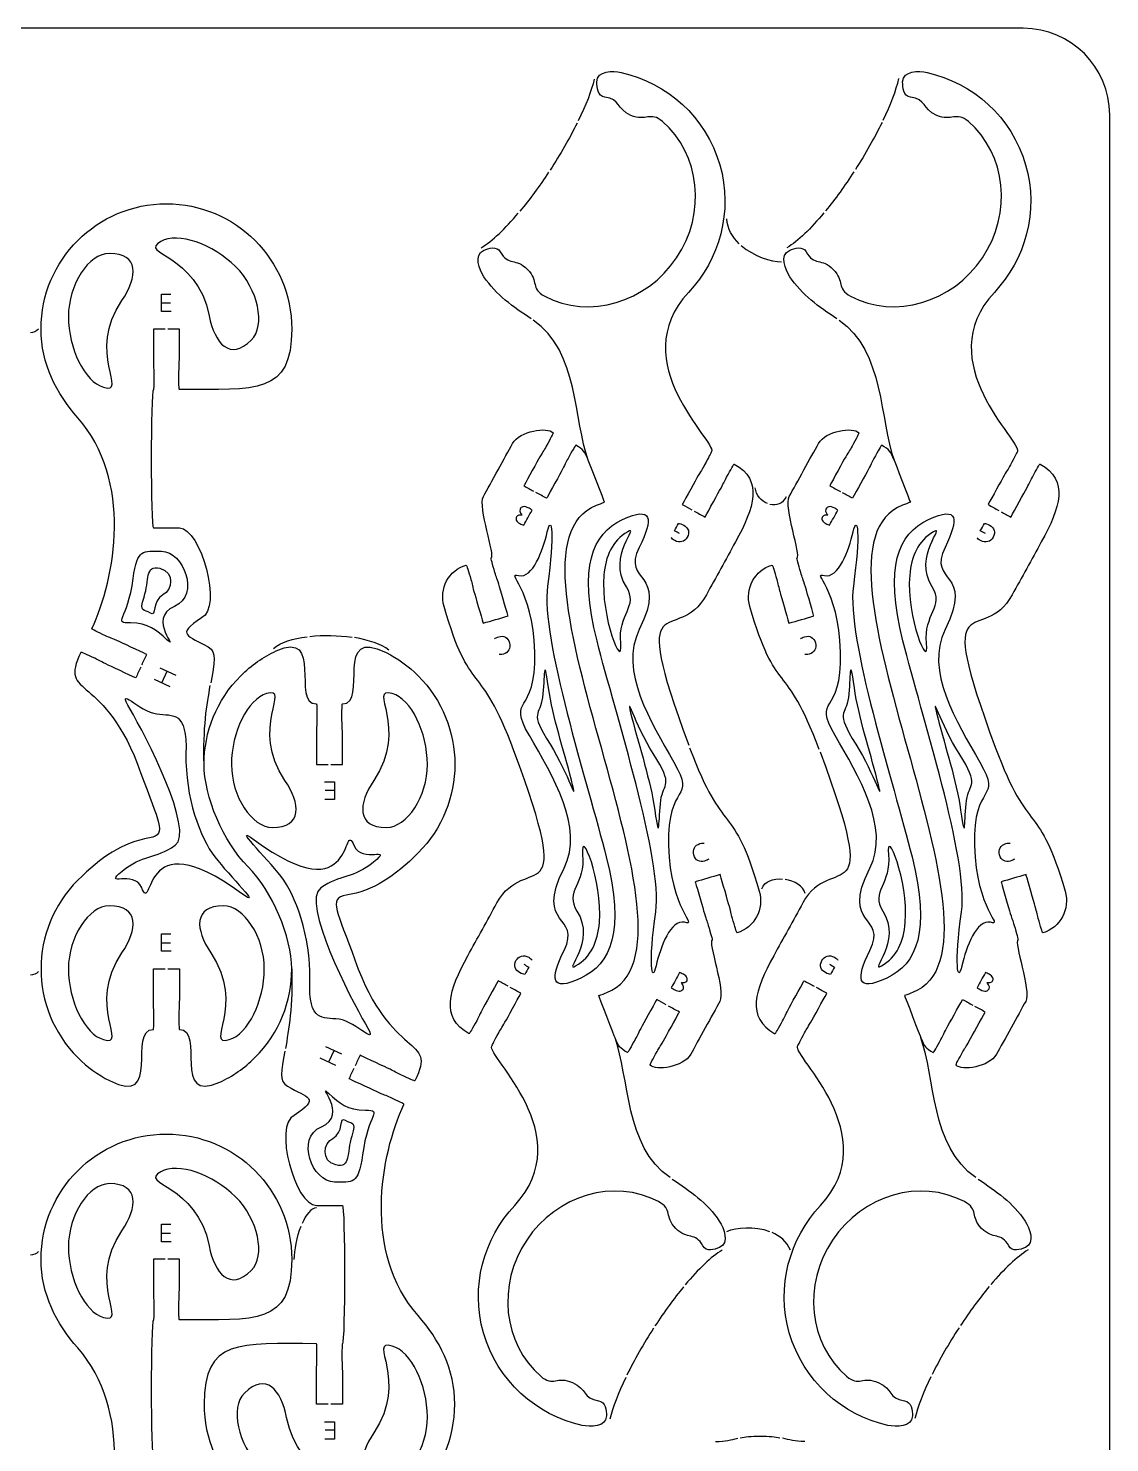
# Model space of a CAD drawing. Extents: x 0 to 250, y 0 to 300.
# Drawn here: x 125 to 250, y 136.4 to 300.1 of the extents above; entities that cross this region are included whole.
import ezdxf

# ---------------------------------------------------------------- set-up
doc = ezdxf.new("R2010")
doc.units = 0
doc.header["$MEASUREMENT"] = 0
doc.layers.add('DEFAULT', color=7, linetype='CONTINUOUS')

msp = doc.modelspace()

# ---------------------------------------------------------------- linework, layer by layer
at = {"layer": 'DEFAULT', "color": 250}
for points in [[(141.5, 267.29), (140.36, 267.29), (140.36, 269.31), (141.45, 269.31)], [(141.41, 268.24), (140.36, 268.24)], [(140.18, 226.08), (142.01, 225.23)], [(141.37, 223.87), (139.54, 224.72)], [(140.4, 224.32), (141.04, 225.68)], [(159.22, 212.87), (160.36, 212.87), (160.36, 210.85), (159.27, 210.85)], [(159.31, 211.92), (160.36, 211.92)], [(141.49, 193.28), (140.36, 193.28), (140.36, 195.3), (141.45, 195.3)], [(141.4, 194.22), (140.36, 194.22)], [(159.34, 182.28), (161.18, 181.43)], [(160.32, 181.83), (159.68, 180.47)], [(160.54, 180.07), (158.71, 180.92)], [(141.5, 159.68), (140.36, 159.68), (140.36, 161.7), (141.45, 161.7)], [(141.41, 160.63), (140.36, 160.63)], [(159.22, 138.85), (160.36, 138.85), (160.36, 136.83), (159.26, 136.83)], [(159.31, 137.91), (160.36, 137.91)]]:
    msp.add_lwpolyline(points, dxfattribs=at)
at = {"layer": 'DEFAULT', "color": 1}
for points, knots in [([(240.05, 0.05), (163.38, 0.05), (86.72, 0.05), (10.05, 0.05), (4.53, 0.05), (0.05, 4.53), (0.05, 10.05), (0.05, 103.38), (0.05, 196.72), (0.05, 290.05), (0.05, 295.57), (4.53, 300.05), (10.05, 300.05), (86.72, 300.05), (163.38, 300.05), (240.05, 300.05), (245.57, 300.05), (250.05, 295.57), (250.05, 290.05), (250.05, 196.72), (250.05, 103.38), (250.05, 10.05), (250.05, 4.53), (245.57, 0.05), (240.05, 0.05)], [0, 0, 0, 0, 651.969, 651.969, 651.969, 652.969, 652.969, 652.969, 1446.669, 1446.669, 1446.669, 1447.669, 1447.669, 1447.669, 2099.638, 2099.638, 2099.638, 2100.638, 2100.638, 2100.638, 2894.338, 2894.338, 2894.338, 2895.338, 2895.338, 2895.338, 2895.338]), ([(183.12, 266.45), (181.06, 267.81), (179.04, 269.23), (177.67, 271.31), (177.12, 272.14), (176.48, 273.83), (177.63, 274.36), (178.23, 274.62), (179.17, 274.9), (179.56, 274.2), (180.45, 272.54), (181.35, 273.55), (182.71, 272.15), (184.04, 270.78), (183.02, 269.95), (184.7, 269.06), (189.83, 266.35), (196.47, 268.31), (199.95, 273.5), (203.42, 278.68), (202.69, 285.48), (198.32, 289.26), (196.9, 290.49), (196.44, 289.2), (194.66, 289.98), (192.91, 290.76), (193.52, 291.85), (191.63, 292.09), (190.84, 292.2), (190.7, 293.19), (190.72, 293.85), (190.77, 295.19), (192.6, 295.15), (193.55, 294.94), (198.83, 293.75), (203.34, 289.82), (204.95, 284.25), (206.5, 278.85), (204.9, 273.34), (201.34, 269.5), (193.81, 261.41), (204.59, 252.19), (203.99, 251.1), (203.91, 250.94), (203.66, 250.38), (203.19, 249.54), (202.91, 249.02), (202.76, 248.87), (202.3, 248.03), (201.88, 247.26), (200.61, 244.96), (200.61, 244.96), (200.98, 244.76), (201.35, 244.55), (201.71, 244.35)], [0, 0, 0, 0, 1, 1, 1, 2, 2, 2, 3, 3, 3, 4, 4, 4, 5, 5, 5, 6, 6, 6, 7, 7, 7, 8, 8, 8, 9, 9, 9, 10, 10, 10, 11, 11, 11, 12, 12, 12, 13, 13, 13, 14, 14, 14, 15, 15, 15, 16, 16, 16, 17, 17, 17, 20.562696, 20.562696, 20.562696, 20.562696]), ([(218.49, 266.45), (216.44, 267.81), (214.42, 269.23), (213.05, 271.31), (212.5, 272.14), (211.85, 273.83), (213.01, 274.36), (213.61, 274.62), (214.55, 274.9), (214.94, 274.2), (215.82, 272.54), (216.73, 273.55), (218.08, 272.15), (219.42, 270.78), (218.39, 269.95), (220.08, 269.06), (225.21, 266.35), (231.84, 268.31), (235.33, 273.5), (238.8, 278.68), (238.07, 285.48), (233.7, 289.26), (232.27, 290.49), (231.82, 289.2), (230.04, 289.98), (228.29, 290.76), (228.89, 291.85), (227, 292.09), (226.21, 292.2), (226.08, 293.19), (226.1, 293.85), (226.15, 295.19), (227.98, 295.15), (228.93, 294.94), (234.21, 293.75), (238.72, 289.82), (240.32, 284.25), (241.88, 278.85), (240.28, 273.34), (236.71, 269.5), (229.19, 261.41), (239.97, 252.19), (239.37, 251.1), (239.29, 250.94), (239.04, 250.38), (238.57, 249.54), (238.29, 249.02), (238.14, 248.87), (237.68, 248.03), (237.26, 247.26), (235.99, 244.96), (235.99, 244.96), (236.4, 244.73), (236.82, 244.5), (237.23, 244.27)], [0, 0, 0, 0, 1, 1, 1, 2, 2, 2, 3, 3, 3, 4, 4, 4, 5, 5, 5, 6, 6, 6, 7, 7, 7, 8, 8, 8, 9, 9, 9, 10, 10, 10, 11, 11, 11, 12, 12, 12, 13, 13, 13, 14, 14, 14, 15, 15, 15, 16, 16, 16, 17, 17, 17, 21.019204, 21.019204, 21.019204, 21.019204]), ([(138.08, 226.4), (138.27, 226.8), (138.46, 227.21), (138.66, 227.62), (138.66, 227.62), (136.28, 228.73), (135.48, 229.1), (134.61, 229.51), (134.41, 229.54), (133.87, 229.79), (133, 230.2), (132.29, 230.53), (132.31, 230.58), (135.05, 236.45), (137.08, 247.78), (130.68, 255), (128.22, 257.78), (126.43, 261.25), (126.43, 265.26), (126.43, 273.26), (132.92, 279.75), (140.93, 279.75), (148.94, 279.75), (155.43, 273.26), (155.43, 265.26), (155.43, 257.67), (151.37, 258.26), (142.43, 258.26), (142.38, 258.26), (142.38, 259.04), (142.38, 260.01), (142.38, 260.6), (142.43, 260.79), (142.43, 261.76), (142.43, 262.92), (142.43, 264.09), (142.43, 265.26), (141.98, 265.26), (141.53, 265.26), (141.08, 265.26)], [0, 0, 0, 0, 3.82953, 3.82953, 3.82953, 4.82953, 4.82953, 4.82953, 5.82953, 5.82953, 5.82953, 6.82953, 6.82953, 6.82953, 7.82953, 7.82953, 7.82953, 8.82953, 8.82953, 8.82953, 9.82953, 9.82953, 9.82953, 10.82953, 10.82953, 10.82953, 11.82953, 11.82953, 11.82953, 12.82953, 12.82953, 12.82953, 13.82953, 13.82953, 13.82953, 23.75953, 23.75953, 23.75953, 27.58953, 27.58953, 27.58953, 27.58953]), ([(148.94, 272.48), (151.55, 269.88), (152.45, 265.67), (150.75, 263.98), (148.29, 261.51), (146.5, 263.6), (145.88, 266.8), (144.49, 274.03), (137.62, 273.91), (140.28, 275.39), (142.27, 276.51), (146.34, 275.09), (148.94, 272.48)], [1, 1, 1, 1, 2, 2, 2, 3, 3, 3, 4, 4, 4, 5, 5, 5, 5]), ([(133.67, 258.53), (131.47, 259.15), (129.6, 263.03), (129.6, 266.71), (129.6, 270.4), (131.94, 274.01), (134.34, 274.01), (137.82, 274.01), (137.61, 271.27), (135.79, 268.57), (131.66, 262.47), (136.6, 257.69), (133.67, 258.53)], [1, 1, 1, 1, 2, 2, 2, 3, 3, 3, 4, 4, 4, 5, 5, 5, 5]), ([(140.78, 265.26), (140.33, 265.26), (139.88, 265.26), (139.43, 265.26), (139.43, 264.09), (139.43, 262.92), (139.43, 261.76), (139.43, 260.79), (139.48, 260.6), (139.48, 260.01), (139.48, 259.04), (139.48, 258.26), (139.43, 258.26), (139.1, 258.13), (139.1, 242.25), (139.43, 242.25), (140.43, 242.25), (141.43, 242.25), (142.43, 242.25), (144.91, 242.25), (147.45, 232.99), (145, 231.84), (141.9, 229.85), (143.47, 229.8), (145.78, 228.49), (146.78, 227.91), (146.5, 226.69), (146.06, 224.32)], [0, 0, 0, 0, 3.83, 3.83, 3.83, 13.76, 13.76, 13.76, 14.76, 14.76, 14.76, 15.76, 15.76, 15.76, 16.76, 16.76, 16.76, 25.26, 25.26, 25.26, 26.26, 26.26, 26.26, 27.26, 27.26, 27.26, 28.26, 28.26, 28.26, 28.26]), ([(198.75, 187.1), (198.38, 187.3), (198.01, 187.5), (197.65, 187.7), (197.65, 187.7), (196.38, 185.41), (195.96, 184.64), (195.49, 183.79), (195.44, 183.6), (195.15, 183.08), (194.69, 182.23), (194.31, 181.55), (194.27, 181.57), (193.38, 182.05), (193.22, 182.29), (192.83, 183.28), (192.82, 183.3), (190.94, 188.15), (190.94, 188.15), (191.26, 188.27), (191.64, 188.41), (191.87, 188.51), (204.93, 193.59), (177.64, 239.8), (190.69, 244.87), (191, 244.99), (191.31, 245.11), (191.62, 245.23), (191.62, 245.23), (189.74, 250.08), (189.73, 250.1), (188.07, 254.63), (188.63, 262.69), (183.37, 266.28)], [0, 0, 0, 0, 3.553941, 3.553941, 3.553941, 4.553941, 4.553941, 4.553941, 5.553941, 5.553941, 5.553941, 6.553941, 6.553941, 6.553941, 7.553941, 7.553941, 7.553941, 8.553941, 8.553941, 8.553941, 9.553941, 9.553941, 9.553941, 10.553941, 10.553941, 10.553941, 13.365489, 13.365489, 13.365489, 14.365489, 14.365489, 14.365489, 15.365489, 15.365489, 15.365489, 15.365489]), ([(218.75, 266.28), (224, 262.69), (223.44, 254.63), (225.11, 250.1), (225.12, 250.08), (226.99, 245.23), (226.99, 245.23), (226.68, 245.11), (226.38, 244.99), (226.07, 244.87), (213.01, 239.8), (240.31, 193.59), (227.24, 188.51), (227.02, 188.41), (226.63, 188.27), (226.32, 188.15), (226.32, 188.15), (228.19, 183.3), (228.2, 183.28), (228.6, 182.29), (228.76, 182.05), (229.64, 181.57), (229.69, 181.55), (230.06, 182.23), (230.53, 183.08), (230.81, 183.6), (230.87, 183.79), (231.34, 184.64), (231.76, 185.41), (233.03, 187.7), (233.03, 187.7), (233.42, 187.49), (233.81, 187.27), (234.2, 187.06)], [0, 0, 0, 0, 1, 1, 1, 2, 2, 2, 4.811548, 4.811548, 4.811548, 5.811548, 5.811548, 5.811548, 6.811548, 6.811548, 6.811548, 7.811548, 7.811548, 7.811548, 8.811548, 8.811548, 8.811548, 9.811548, 9.811548, 9.811548, 10.811548, 10.811548, 10.811548, 11.811548, 11.811548, 11.811548, 15.593743, 15.593743, 15.593743, 15.593743]), ([(180.45, 189.25), (180.07, 189.46), (179.7, 189.67), (179.32, 189.88), (179.32, 189.88), (178.05, 187.57), (177.63, 186.81), (177.16, 185.96), (177.11, 185.77), (176.83, 185.25), (176.36, 184.4), (175.98, 183.72), (175.94, 183.74), (172.57, 185.6), (173.62, 188.8), (175.8, 192.75), (176.93, 194.79), (178.05, 196.84), (179.17, 198.88), (182.56, 205.02), (188.44, 196.8), (181.13, 216.48), (177.16, 227.15), (176.09, 222.63), (173.05, 233.16), (172.45, 235.23), (173.6, 237.37), (175.62, 237.96), (175.67, 237.96), (175.89, 237.21), (176.15, 236.3), (176.32, 235.73), (176.32, 235.53), (176.6, 234.6), (176.84, 233.76), (177.57, 231.23), (177.57, 231.23), (178.53, 231.51), (179.49, 231.79), (180.45, 232.07), (180.45, 232.07), (179.72, 234.6), (179.48, 235.44), (179.21, 236.36), (179.11, 236.53), (178.94, 237.1), (178.67, 238.03), (178.45, 238.78), (178.5, 238.79), (179.04, 238.95), (176.94, 244.66), (177.61, 245.89), (178.45, 247.42), (180.13, 250.49), (180.98, 252.02), (181.8, 253.49), (185.01, 253.97), (185.67, 253.26), (185.71, 253.23), (185.33, 252.55), (184.87, 251.7), (184.59, 251.19), (184.44, 251.04), (183.98, 250.2), (183.55, 249.43), (182.29, 247.13), (182.29, 247.13), (182.66, 246.92), (183.03, 246.72), (183.4, 246.52)], [0, 0, 0, 0, 3.643309, 3.643309, 3.643309, 4.643309, 4.643309, 4.643309, 5.643309, 5.643309, 5.643309, 6.643309, 6.643309, 6.643309, 7.643309, 7.643309, 7.643309, 27.479085, 27.479085, 27.479085, 28.479085, 28.479085, 28.479085, 29.479085, 29.479085, 29.479085, 30.479085, 30.479085, 30.479085, 31.479085, 31.479085, 31.479085, 32.479085, 32.479085, 32.479085, 33.479085, 33.479085, 33.479085, 41.985894, 41.985894, 41.985894, 42.985894, 42.985894, 42.985894, 43.985894, 43.985894, 43.985894, 44.985894, 44.985894, 44.985894, 45.985894, 45.985894, 45.985894, 46.985894, 46.985894, 46.985894, 47.985894, 47.985894, 47.985894, 48.985894, 48.985894, 48.985894, 49.985894, 49.985894, 49.985894, 50.985894, 50.985894, 50.985894, 54.579694, 54.579694, 54.579694, 54.579694]), ([(216.45, 216.62), (212.53, 227.11), (211.46, 222.68), (208.42, 233.16), (207.83, 235.23), (208.98, 237.37), (210.99, 237.96), (211.05, 237.96), (211.27, 237.21), (211.53, 236.3), (211.7, 235.73), (211.7, 235.53), (211.97, 234.6), (212.21, 233.76), (212.94, 231.23), (212.94, 231.23), (213.9, 231.51), (214.87, 231.79), (215.83, 232.07), (215.83, 232.07), (215.1, 234.6), (214.85, 235.44), (214.58, 236.36), (214.48, 236.53), (214.32, 237.1), (214.05, 238.03), (213.83, 238.78), (213.88, 238.79), (214.41, 238.95), (212.32, 244.66), (212.98, 245.89), (213.83, 247.42), (215.51, 250.49), (216.36, 252.02), (217.18, 253.49), (220.39, 253.97), (221.04, 253.26), (221.08, 253.23), (220.71, 252.55), (220.24, 251.7), (219.96, 251.19), (219.82, 251.04), (219.35, 250.2), (218.93, 249.43), (217.66, 247.13), (217.66, 247.13), (218.07, 246.9), (218.48, 246.68), (218.89, 246.45)], [0, 0, 0, 0, 1, 1, 1, 2, 2, 2, 3, 3, 3, 4, 4, 4, 5, 5, 5, 13.516414, 13.516414, 13.516414, 14.516414, 14.516414, 14.516414, 15.516414, 15.516414, 15.516414, 16.516414, 16.516414, 16.516414, 17.516414, 17.516414, 17.516414, 18.516414, 18.516414, 18.516414, 19.516414, 19.516414, 19.516414, 20.516414, 20.516414, 20.516414, 21.516414, 21.516414, 21.516414, 22.516414, 22.516414, 22.516414, 26.490932, 26.490932, 26.490932, 26.490932]), ([(189.73, 250.1), (189.34, 251.1), (189.18, 251.33), (188.3, 251.82), (188.25, 251.83), (187.87, 251.15), (187.4, 250.3), (187.12, 249.79), (187.07, 249.59), (186.6, 248.75), (186.18, 247.98), (184.91, 245.68), (184.91, 245.68), (184.49, 245.91), (184.08, 246.14), (183.66, 246.37)], [0, 0, 0, 0, 1, 1, 1, 2, 2, 2, 3, 3, 3, 4, 4, 4, 8.055133, 8.055133, 8.055133, 8.055133]), ([(225.11, 250.1), (224.72, 251.1), (224.56, 251.33), (223.67, 251.82), (223.63, 251.83), (223.25, 251.15), (222.78, 250.3), (222.5, 249.79), (222.45, 249.59), (221.98, 248.75), (221.56, 247.98), (220.29, 245.68), (220.29, 245.68), (219.91, 245.89), (219.53, 246.1), (219.15, 246.31)], [0, 0, 0, 0, 1, 1, 1, 2, 2, 2, 3, 3, 3, 4, 4, 4, 7.674412, 7.674412, 7.674412, 7.674412]), ([(201.97, 244.21), (202.39, 243.97), (202.82, 243.74), (203.24, 243.51), (203.24, 243.51), (204.51, 245.81), (204.93, 246.58), (205.4, 247.42), (205.45, 247.62), (205.73, 248.13), (206.2, 248.98), (206.58, 249.67), (206.62, 249.64), (209.99, 247.78), (208.94, 244.59), (206.76, 240.63), (205.64, 238.59), (204.51, 236.55), (203.39, 234.5), (200.01, 228.39), (194.16, 236.53), (201.35, 217.11)], [0, 0, 0, 0, 4.091063, 4.091063, 4.091063, 5.091063, 5.091063, 5.091063, 6.091063, 6.091063, 6.091063, 7.091063, 7.091063, 7.091063, 8.091063, 8.091063, 8.091063, 27.931661, 27.931661, 27.931661, 28.931661, 28.931661, 28.931661, 28.931661]), ([(237.49, 244.13), (237.87, 243.92), (238.24, 243.71), (238.62, 243.51), (238.62, 243.51), (239.88, 245.81), (240.3, 246.58), (240.78, 247.42), (240.83, 247.62), (241.11, 248.13), (241.58, 248.98), (241.95, 249.67), (242, 249.64), (245.37, 247.78), (244.31, 244.59), (242.14, 240.63), (241.01, 238.59), (239.89, 236.55), (238.76, 234.5), (235.38, 228.37), (229.49, 236.59), (236.81, 216.9), (240.78, 206.24), (241.84, 210.75), (244.89, 200.22), (245.49, 198.15), (244.34, 196.01), (242.32, 195.42), (242.26, 195.42), (242.05, 196.17), (241.78, 197.09), (241.62, 197.65), (241.62, 197.85), (241.34, 198.78), (241.1, 199.62), (240.37, 202.15), (240.37, 202.15), (239.41, 201.87), (238.45, 201.59), (237.49, 201.31), (237.49, 201.31), (238.22, 198.79), (238.46, 197.95), (238.73, 197.02), (238.83, 196.85), (239, 196.28), (239.27, 195.35), (239.48, 194.6), (239.44, 194.59), (238.9, 194.43), (241, 188.72), (240.33, 187.49), (239.49, 185.96), (237.8, 182.89), (236.95, 181.36), (236.14, 179.89), (232.93, 179.41), (232.27, 180.12), (232.23, 180.15), (232.61, 180.83), (233.07, 181.68), (233.35, 182.2), (233.5, 182.34), (233.96, 183.19), (234.39, 183.96), (235.65, 186.25), (235.65, 186.25), (235.25, 186.47), (234.86, 186.69), (234.46, 186.91)], [0, 0, 0, 0, 3.643309, 3.643309, 3.643309, 4.643309, 4.643309, 4.643309, 5.643309, 5.643309, 5.643309, 6.643309, 6.643309, 6.643309, 7.643309, 7.643309, 7.643309, 27.483906, 27.483906, 27.483906, 28.483906, 28.483906, 28.483906, 29.483906, 29.483906, 29.483906, 30.483906, 30.483906, 30.483906, 31.483906, 31.483906, 31.483906, 32.483906, 32.483906, 32.483906, 33.483906, 33.483906, 33.483906, 41.990715, 41.990715, 41.990715, 42.990715, 42.990715, 42.990715, 43.990715, 43.990715, 43.990715, 44.990715, 44.990715, 44.990715, 45.990715, 45.990715, 45.990715, 46.990715, 46.990715, 46.990715, 47.990715, 47.990715, 47.990715, 48.990715, 48.990715, 48.990715, 49.990715, 49.990715, 49.990715, 50.990715, 50.990715, 50.990715, 54.844778, 54.844778, 54.844778, 54.844778]), ([(159.94, 214.9), (160.39, 214.9), (160.84, 214.9), (161.29, 214.9), (161.29, 216.07), (161.29, 217.24), (161.29, 218.4), (161.29, 219.37), (161.24, 219.56), (161.24, 220.15), (161.24, 221.12), (161.24, 221.9), (161.29, 221.9), (164.37, 221.9), (160.2, 230.95), (166.37, 227.83), (167.7, 227.15), (168.94, 226.27), (170.05, 225.16), (175.71, 219.5), (175.71, 210.31), (170.05, 204.65), (167.33, 201.94), (164.87, 200.29), (161.73, 199.76), (159.59, 199.39), (160.75, 197.87), (162.73, 192.29), (166.93, 180.43), (172.35, 183.66), (169.68, 178.29), (169.66, 178.25), (168.95, 178.57), (168.07, 178.98), (167.54, 179.23), (167.39, 179.36), (166.51, 179.77), (165.71, 180.14), (163.34, 181.25), (163.34, 181.25), (163.15, 180.84), (162.95, 180.43), (162.76, 180.02)], [0, 0, 0, 0, 3.83, 3.83, 3.83, 13.76, 13.76, 13.76, 14.76, 14.76, 14.76, 15.76, 15.76, 15.76, 16.76, 16.76, 16.76, 17.76, 17.76, 17.76, 18.76, 18.76, 18.76, 19.76, 19.76, 19.76, 20.76, 20.76, 20.76, 21.76, 21.76, 21.76, 22.76, 22.76, 22.76, 23.76, 23.76, 23.76, 24.76, 24.76, 24.76, 28.58953, 28.58953, 28.58953, 28.58953]), ([(145.29, 214.91), (145.29, 218.62), (146.71, 222.33), (149.54, 225.16), (150.76, 226.38), (152.15, 227.33), (153.62, 228.02), (159.2, 230.55), (155.29, 221.91), (158.29, 221.9), (158.34, 221.9), (158.34, 221.12), (158.34, 220.15), (158.34, 219.56), (158.29, 219.37), (158.29, 218.4), (158.29, 217.24), (158.29, 216.07), (158.29, 214.9), (158.74, 214.9), (159.19, 214.9), (159.64, 214.9)], [0, 0, 0, 0, 1, 1, 1, 2, 2, 2, 3, 3, 3, 4, 4, 4, 5, 5, 5, 14.93, 14.93, 14.93, 18.76, 18.76, 18.76, 18.76]), ([(112.14, 226.19), (112.33, 225.78), (112.52, 225.37), (112.72, 224.96), (112.72, 224.96), (115.09, 226.07), (115.89, 226.44), (116.77, 226.85), (116.92, 226.98), (117.45, 227.23), (118.33, 227.64), (119.04, 227.97), (119.06, 227.92), (121.73, 222.55), (116.31, 225.78), (112.11, 213.92), (110.13, 208.34), (108.97, 206.82), (111.11, 206.46), (114.25, 205.93), (116.71, 204.27), (119.43, 201.56), (125.09, 195.9), (125.09, 186.72), (119.43, 181.05), (118.32, 179.95), (117.08, 179.06), (115.75, 178.39), (109.58, 175.26), (113.75, 184.31), (110.67, 184.31), (110.62, 184.31), (110.62, 185.09), (110.62, 186.06), (110.62, 186.65), (110.67, 186.84), (110.67, 187.81), (110.67, 188.98), (110.67, 190.15), (110.67, 191.31), (110.22, 191.31), (109.77, 191.31), (109.31, 191.31)], [0, 0, 0, 0, 3.82953, 3.82953, 3.82953, 4.82953, 4.82953, 4.82953, 5.82953, 5.82953, 5.82953, 6.82953, 6.82953, 6.82953, 7.82953, 7.82953, 7.82953, 8.82953, 8.82953, 8.82953, 9.82953, 9.82953, 9.82953, 10.82953, 10.82953, 10.82953, 11.82953, 11.82953, 11.82953, 12.82953, 12.82953, 12.82953, 13.82953, 13.82953, 13.82953, 14.82953, 14.82953, 14.82953, 24.75953, 24.75953, 24.75953, 28.60953, 28.60953, 28.60953, 28.60953]), ([(137.96, 226.13), (137.77, 225.72), (137.58, 225.31), (137.39, 224.9), (137.39, 224.9), (135.01, 226.01), (134.21, 226.38), (133.34, 226.79), (133.18, 226.92), (132.65, 227.17), (131.77, 227.58), (131.06, 227.9), (131.04, 227.86), (128.38, 222.48), (133.79, 225.72), (137.99, 213.86), (139.97, 208.27), (141.13, 206.76), (138.99, 206.39), (135.85, 205.86), (133.39, 204.21), (130.68, 201.49), (125.01, 195.83), (125.01, 186.65), (130.68, 180.99), (131.78, 179.88), (133.02, 178.99), (134.35, 178.32), (140.52, 175.19), (136.36, 184.24), (139.43, 184.24), (139.48, 184.24), (139.48, 185.03), (139.48, 185.99), (139.48, 186.58), (139.43, 186.78), (139.43, 187.74), (139.43, 188.91), (139.43, 190.08), (139.43, 191.25), (139.88, 191.25), (140.33, 191.25), (140.78, 191.25)], [0, 0, 0, 0, 3.82953, 3.82953, 3.82953, 4.82953, 4.82953, 4.82953, 5.82953, 5.82953, 5.82953, 6.82953, 6.82953, 6.82953, 7.82953, 7.82953, 7.82953, 8.82953, 8.82953, 8.82953, 9.82953, 9.82953, 9.82953, 10.82953, 10.82953, 10.82953, 11.82953, 11.82953, 11.82953, 12.82953, 12.82953, 12.82953, 13.82953, 13.82953, 13.82953, 14.82953, 14.82953, 14.82953, 24.75953, 24.75953, 24.75953, 28.58953, 28.58953, 28.58953, 28.58953]), ([(141.08, 191.25), (141.53, 191.25), (141.98, 191.25), (142.43, 191.25), (142.43, 190.08), (142.43, 188.91), (142.43, 187.74), (142.43, 186.78), (142.38, 186.58), (142.38, 185.99), (142.38, 185.03), (142.38, 184.24), (142.43, 184.24), (145.43, 184.24), (141.52, 175.6), (147.1, 178.13), (148.58, 178.82), (149.96, 179.77), (151.18, 180.99), (154.02, 183.82), (155.43, 187.53), (155.43, 191.24), (155.43, 194.95), (153.19, 200.24), (150.36, 203.07), (147.53, 205.9), (145.29, 211.2), (145.29, 214.91), (145.16, 219), (145.62, 221.93), (146.01, 224.02)], [0, 0, 0, 0, 3.83, 3.83, 3.83, 13.76, 13.76, 13.76, 14.76, 14.76, 14.76, 15.76, 15.76, 15.76, 16.76, 16.76, 16.76, 17.76, 17.76, 17.76, 18.76, 18.76, 18.76, 19.76, 19.76, 19.76, 20.76, 20.76, 20.76, 21.76, 21.76, 21.76, 21.76]), ([(148.46, 214.9), (148.46, 218.59), (150.33, 222.47), (152.53, 223.09), (155.46, 223.92), (150.51, 219.15), (154.65, 213.04), (156.47, 210.35), (156.68, 207.61), (153.19, 207.61), (150.8, 207.61), (148.46, 211.21), (148.46, 214.9)], [1, 1, 1, 1, 2, 2, 2, 3, 3, 3, 4, 4, 4, 5, 5, 5, 5]), ([(167.05, 223.09), (169.25, 222.47), (171.12, 218.59), (171.12, 214.9), (171.12, 211.21), (168.78, 207.61), (166.39, 207.61), (162.9, 207.61), (163.1, 210.35), (164.93, 213.04), (169.06, 219.15), (164.12, 223.92), (167.05, 223.09)], [1, 1, 1, 1, 2, 2, 2, 3, 3, 3, 4, 4, 4, 5, 5, 5, 5]), ([(201.46, 216.83), (205.4, 206.26), (206.48, 210.72), (209.51, 200.22), (210.11, 198.15), (208.96, 196.01), (206.94, 195.42), (206.88, 195.42), (206.67, 196.17), (206.4, 197.09), (206.24, 197.65), (206.24, 197.85), (205.97, 198.78), (205.72, 199.62), (204.99, 202.15), (204.99, 202.15), (204.03, 201.87), (203.07, 201.59), (202.11, 201.31), (202.11, 201.31), (202.84, 198.79), (203.08, 197.95), (203.35, 197.02), (203.45, 196.85), (203.62, 196.28), (203.89, 195.35), (204.1, 194.6), (204.06, 194.59), (203.52, 194.43), (205.62, 188.72), (204.95, 187.49), (204.11, 185.96), (202.43, 182.89), (201.58, 181.36), (200.76, 179.89), (197.55, 179.41), (196.89, 180.12), (196.85, 180.15), (197.23, 180.83), (197.69, 181.68), (197.97, 182.2), (198.12, 182.34), (198.58, 183.19), (199.01, 183.96), (200.27, 186.25), (200.27, 186.25), (199.85, 186.48), (199.43, 186.72), (199.01, 186.95)], [0, 0, 0, 0, 1, 1, 1, 2, 2, 2, 3, 3, 3, 4, 4, 4, 5, 5, 5, 13.506809, 13.506809, 13.506809, 14.506809, 14.506809, 14.506809, 15.506809, 15.506809, 15.506809, 16.506809, 16.506809, 16.506809, 17.506809, 17.506809, 17.506809, 18.506809, 18.506809, 18.506809, 19.506809, 19.506809, 19.506809, 20.506809, 20.506809, 20.506809, 21.506809, 21.506809, 21.506809, 22.506809, 22.506809, 22.506809, 26.597872, 26.597872, 26.597872, 26.597872]), ([(216.56, 216.34), (223.8, 196.84), (217.93, 205), (214.55, 198.88), (213.43, 196.84), (212.3, 194.79), (211.18, 192.75), (209, 188.8), (207.95, 185.6), (211.32, 183.74), (211.36, 183.72), (211.74, 184.4), (212.2, 185.25), (212.49, 185.77), (212.54, 185.96), (213.01, 186.81), (213.43, 187.57), (214.7, 189.88), (214.7, 189.88), (215.09, 189.66), (215.48, 189.45), (215.87, 189.23)], [0, 0, 0, 0, 1, 1, 1, 20.840597, 20.840597, 20.840597, 21.840597, 21.840597, 21.840597, 22.840597, 22.840597, 22.840597, 23.840597, 23.840597, 23.840597, 24.840597, 24.840597, 24.840597, 28.617964, 28.617964, 28.617964, 28.617964]), ([(135.79, 193.1), (131.65, 187), (136.6, 182.22), (133.67, 183.06), (131.47, 183.68), (129.6, 187.56), (129.6, 191.25), (129.6, 194.93), (131.94, 198.54), (134.33, 198.54), (137.82, 198.54), (137.61, 195.8), (135.79, 193.1)], [1, 1, 1, 1, 2, 2, 2, 3, 3, 3, 4, 4, 4, 5, 5, 5, 5]), ([(152.26, 191.25), (152.26, 187.56), (150.39, 183.68), (148.19, 183.06), (145.25, 182.22), (150.2, 187), (146.07, 193.1), (144.25, 195.8), (144.04, 198.54), (147.53, 198.54), (149.92, 198.54), (152.26, 194.93), (152.26, 191.25)], [1, 1, 1, 1, 2, 2, 2, 3, 3, 3, 4, 4, 4, 5, 5, 5, 5]), ([(199.44, 166.93), (201.5, 165.57), (203.52, 164.15), (204.89, 162.07), (205.44, 161.24), (206.08, 159.55), (204.93, 159.02), (204.33, 158.77), (203.39, 158.48), (203, 159.19), (202.11, 160.84), (201.21, 159.84), (199.85, 161.23), (198.52, 162.61), (199.54, 163.43), (197.86, 164.32), (192.73, 167.04), (186.09, 165.07), (182.61, 159.88), (179.14, 154.7), (179.87, 147.9), (184.24, 144.12), (185.66, 142.89), (186.12, 144.19), (187.89, 143.4), (189.65, 142.62), (189.04, 141.54), (190.93, 141.29), (191.72, 141.18), (191.86, 140.19), (191.84, 139.53), (191.79, 138.2), (189.95, 138.23), (189.01, 138.44), (183.72, 139.63), (179.22, 143.56), (177.61, 149.14), (176.06, 154.53), (177.66, 160.04), (181.22, 163.88), (188.75, 171.97), (177.97, 181.2), (178.57, 182.29), (178.65, 182.44), (178.9, 183.01), (179.37, 183.85), (179.65, 184.36), (179.79, 184.51), (180.26, 185.36), (180.68, 186.13), (181.95, 188.43), (181.95, 188.43), (181.54, 188.65), (181.12, 188.88), (180.71, 189.11)], [0, 0, 0, 0, 1, 1, 1, 2, 2, 2, 3, 3, 3, 4, 4, 4, 5, 5, 5, 6, 6, 6, 7, 7, 7, 8, 8, 8, 9, 9, 9, 10, 10, 10, 11, 11, 11, 12, 12, 12, 13, 13, 13, 14, 14, 14, 15, 15, 15, 16, 16, 16, 17, 17, 17, 21.019204, 21.019204, 21.019204, 21.019204]), ([(234.82, 166.93), (236.88, 165.58), (238.89, 164.15), (240.27, 162.07), (240.81, 161.24), (241.46, 159.55), (240.3, 159.02), (239.71, 158.77), (238.77, 158.48), (238.38, 159.19), (237.49, 160.84), (236.58, 159.84), (235.23, 161.23), (233.89, 162.61), (234.92, 163.43), (233.24, 164.32), (228.11, 167.04), (221.47, 165.07), (217.99, 159.88), (214.52, 154.7), (215.25, 147.9), (219.61, 144.12), (221.04, 142.89), (221.49, 144.19), (223.27, 143.4), (225.03, 142.62), (224.42, 141.54), (226.31, 141.29), (227.1, 141.18), (227.24, 140.19), (227.22, 139.53), (227.17, 138.2), (225.33, 138.23), (224.39, 138.44), (219.1, 139.63), (214.6, 143.56), (212.99, 149.14), (211.43, 154.53), (213.03, 160.04), (216.6, 163.88), (224.12, 171.97), (213.34, 181.2), (213.95, 182.29), (214.03, 182.44), (214.28, 183.01), (214.74, 183.85), (215.03, 184.36), (215.17, 184.51), (215.64, 185.36), (216.06, 186.13), (217.33, 188.43), (217.33, 188.43), (216.93, 188.65), (216.53, 188.86), (216.13, 189.08)], [0, 0, 0, 0, 1, 1, 1, 2, 2, 2, 3, 3, 3, 4, 4, 4, 5, 5, 5, 6, 6, 6, 7, 7, 7, 8, 8, 8, 9, 9, 9, 10, 10, 10, 11, 11, 11, 12, 12, 12, 13, 13, 13, 14, 14, 14, 15, 15, 15, 16, 16, 16, 17, 17, 17, 20.880322, 20.880322, 20.880322, 20.880322]), ([(154.64, 181.73), (154.21, 179.42), (153.95, 178.23), (154.94, 177.66), (157.25, 176.35), (158.82, 176.3), (155.72, 174.3), (153.27, 173.16), (155.81, 163.89), (158.29, 163.89), (159.29, 163.89), (160.29, 163.89), (161.29, 163.89), (161.62, 163.89), (161.62, 148.01), (161.29, 147.89), (161.24, 147.89), (161.24, 147.11), (161.24, 146.14), (161.24, 145.55), (161.29, 145.36), (161.29, 144.39), (161.29, 143.22), (161.29, 142.05), (161.29, 140.89), (160.84, 140.89), (160.39, 140.89), (159.94, 140.89)], [0, 0, 0, 0, 1, 1, 1, 2, 2, 2, 3, 3, 3, 11.5, 11.5, 11.5, 12.5, 12.5, 12.5, 13.5, 13.5, 13.5, 14.5, 14.5, 14.5, 24.43, 24.43, 24.43, 28.26, 28.26, 28.26, 28.26]), ([(159.64, 140.89), (159.19, 140.89), (158.74, 140.89), (158.29, 140.89), (158.29, 142.05), (158.29, 143.22), (158.29, 144.39), (158.29, 145.36), (158.34, 145.55), (158.34, 146.14), (158.34, 147.11), (158.34, 147.89), (158.29, 147.89), (149.35, 147.89), (145.29, 148.48), (145.29, 140.89), (145.29, 132.88), (151.78, 126.39), (159.79, 126.39), (167.8, 126.39), (174.29, 132.88), (174.29, 140.89), (174.29, 144.89), (172.5, 148.37), (170.04, 151.15), (163.64, 158.37), (165.67, 169.69), (168.41, 175.57), (168.43, 175.62), (167.72, 175.95), (166.85, 176.36), (166.31, 176.61), (166.12, 176.64), (165.24, 177.05), (164.44, 177.42), (162.07, 178.53), (162.07, 178.53), (162.26, 178.94), (162.45, 179.34), (162.64, 179.75)], [0, 0, 0, 0, 3.83, 3.83, 3.83, 13.76, 13.76, 13.76, 14.76, 14.76, 14.76, 15.76, 15.76, 15.76, 16.76, 16.76, 16.76, 17.76, 17.76, 17.76, 18.76, 18.76, 18.76, 19.76, 19.76, 19.76, 20.76, 20.76, 20.76, 21.76, 21.76, 21.76, 22.76, 22.76, 22.76, 23.76, 23.76, 23.76, 27.58953, 27.58953, 27.58953, 27.58953]), ([(138.08, 118.79), (138.27, 119.19), (138.46, 119.6), (138.66, 120.01), (138.66, 120.01), (136.28, 121.12), (135.48, 121.49), (134.61, 121.9), (134.41, 121.93), (133.87, 122.18), (133, 122.59), (132.29, 122.92), (132.31, 122.97), (135.05, 128.84), (137.08, 140.17), (130.68, 147.39), (128.22, 150.17), (126.43, 153.64), (126.43, 157.64), (126.43, 165.65), (132.92, 172.14), (140.93, 172.14), (148.94, 172.14), (155.43, 165.65), (155.43, 157.64), (155.43, 150.06), (151.37, 150.64), (142.43, 150.64), (142.38, 150.64), (142.38, 151.43), (142.38, 152.39), (142.38, 152.98), (142.43, 153.18), (142.43, 154.14), (142.43, 155.31), (142.43, 156.48), (142.43, 157.65), (141.98, 157.65), (141.53, 157.65), (141.08, 157.65)], [0, 0, 0, 0, 3.82953, 3.82953, 3.82953, 4.82953, 4.82953, 4.82953, 5.82953, 5.82953, 5.82953, 6.82953, 6.82953, 6.82953, 7.82953, 7.82953, 7.82953, 8.82953, 8.82953, 8.82953, 9.82953, 9.82953, 9.82953, 10.82953, 10.82953, 10.82953, 11.82953, 11.82953, 11.82953, 12.82953, 12.82953, 12.82953, 13.82953, 13.82953, 13.82953, 23.75953, 23.75953, 23.75953, 27.58953, 27.58953, 27.58953, 27.58953]), ([(148.94, 164.87), (151.55, 162.27), (152.45, 158.06), (150.75, 156.37), (148.29, 153.91), (146.5, 155.99), (145.88, 159.19), (144.49, 166.42), (137.62, 166.3), (140.28, 167.78), (142.27, 168.9), (146.34, 167.48), (148.94, 164.87)], [1, 1, 1, 1, 2, 2, 2, 3, 3, 3, 4, 4, 4, 5, 5, 5, 5]), ([(133.67, 150.92), (131.47, 151.54), (129.6, 155.42), (129.6, 159.11), (129.6, 162.79), (131.94, 166.4), (134.34, 166.4), (137.82, 166.4), (137.61, 163.66), (135.79, 160.96), (131.66, 154.86), (136.6, 150.09), (133.67, 150.92)], [1, 1, 1, 1, 2, 2, 2, 3, 3, 3, 4, 4, 4, 5, 5, 5, 5]), ([(140.78, 157.65), (140.33, 157.65), (139.88, 157.65), (139.43, 157.65), (139.43, 156.48), (139.43, 155.31), (139.43, 154.14), (139.43, 153.18), (139.48, 152.98), (139.48, 152.39), (139.48, 151.43), (139.48, 150.64), (139.43, 150.64), (139.1, 150.52), (139.1, 134.64), (139.43, 134.64), (140.43, 134.64), (141.43, 134.64), (142.43, 134.64), (144.91, 134.64), (147.45, 125.38), (145, 124.23), (141.9, 122.24), (143.47, 122.19), (145.78, 120.87), (146.78, 120.3), (146.5, 119.09), (146.06, 116.71)], [0, 0, 0, 0, 3.83, 3.83, 3.83, 13.76, 13.76, 13.76, 14.76, 14.76, 14.76, 15.76, 15.76, 15.76, 16.76, 16.76, 16.76, 25.26, 25.26, 25.26, 26.26, 26.26, 26.26, 27.26, 27.26, 27.26, 28.26, 28.26, 28.26, 28.26]), ([(167.05, 147.62), (169.25, 147), (171.12, 143.11), (171.12, 139.43), (171.12, 135.74), (168.78, 132.14), (166.38, 132.14), (162.9, 132.14), (163.1, 134.88), (164.93, 137.57), (169.06, 143.68), (164.11, 148.45), (167.05, 147.62)], [1, 1, 1, 1, 2, 2, 2, 3, 3, 3, 4, 4, 4, 5, 5, 5, 5]), ([(160.44, 130.75), (158.44, 129.63), (154.38, 131.06), (151.77, 133.66), (149.17, 136.27), (148.27, 140.47), (149.96, 142.17), (152.43, 144.63), (154.22, 142.55), (154.84, 139.35), (156.23, 132.11), (163.1, 132.24), (160.44, 130.75)], [1, 1, 1, 1, 2, 2, 2, 3, 3, 3, 4, 4, 4, 5, 5, 5, 5])]:
    msp.add_open_spline(points, degree=3, knots=knots, dxfattribs=at)
at = {"layer": 'DEFAULT', "color": 6}
for points in [[(190.42, 294.15), (190.1, 292.79), (189.45, 291.13), (188.57, 289.34)], [(223.84, 289.42), (224.71, 291.22), (225.35, 292.89), (225.66, 294.24)], [(188.44, 289.07), (187.56, 287.31), (186.49, 285.45), (185.32, 283.65)], [(223.71, 289.15), (222.85, 287.39), (221.79, 285.52), (220.63, 283.71)], [(185.15, 283.4), (184.09, 281.79), (182.96, 280.25), (181.83, 278.9)], [(220.47, 283.46), (219.42, 281.84), (218.3, 280.29), (217.18, 278.93)], [(177.33, 274.66), (178.63, 275.44), (180.13, 276.88), (181.64, 278.67)], [(216.99, 278.7), (215.49, 276.89), (214, 275.44), (212.71, 274.66)], [(207.2, 275.13), (206.39, 275.89), (205.82, 276.85), (205.76, 278.01)], [(207.42, 274.92), (208.87, 273.67), (210.91, 273.02), (212.08, 273.05)], [(126.13, 265.26), (125.89, 264.99), (125.55, 264.85), (125.2, 264.82)], [(210.47, 245.08), (209.76, 245.34), (209.15, 245.99), (209.04, 246.89)], [(210.75, 245), (211.49, 244.83), (212.28, 245.09), (212.68, 245.89)], [(153.32, 228.32), (154.17, 229.01), (155.59, 229.46), (157.21, 229.66)], [(157.51, 229.7), (159.08, 229.88), (160.82, 229.84), (162.41, 229.61)], [(166.67, 228.13), (165.78, 228.81), (164.34, 229.29), (162.71, 229.56)], [(209.81, 200.52), (210.1, 201.39), (211.14, 201.73), (212.21, 201.64)], [(214.84, 199.96), (214.59, 200.85), (213.57, 201.44), (212.51, 201.6)], [(126.13, 190.93), (125.89, 190.67), (125.55, 190.53), (125.2, 190.51)], [(158.29, 163.59), (157.66, 163.59), (157.08, 162.82), (156.64, 161.79)], [(155.73, 157.64), (155.73, 158.7), (156.03, 160.24), (156.52, 161.5)], [(205.75, 160.88), (206.86, 161.35), (208.97, 161.55), (210.71, 160.88)], [(213.13, 158.71), (212.67, 159.71), (211.89, 160.36), (210.99, 160.76)], [(205.23, 158.72), (203.94, 157.94), (202.45, 156.5), (200.94, 154.69)], [(240.61, 158.73), (239.31, 157.95), (237.81, 156.51), (236.3, 154.72)], [(126.13, 158.54), (125.89, 158.28), (125.55, 158.14), (125.2, 158.11)], [(200.75, 154.46), (199.63, 153.1), (198.5, 151.55), (197.45, 149.94)], [(236.1, 154.49), (234.98, 153.13), (233.84, 151.59), (232.79, 149.98)], [(197.29, 149.69), (196.13, 147.88), (195.06, 146.01), (194.2, 144.25)], [(232.62, 149.74), (231.45, 147.94), (230.37, 146.07), (229.5, 144.32)], [(229.37, 144.05), (228.49, 142.26), (227.84, 140.58), (227.52, 139.23)], [(194.07, 143.98), (193.2, 142.19), (192.55, 140.51), (192.24, 139.16)], [(204.46, 136.58), (205.64, 136.58), (206.22, 136.78), (207.02, 136.95)], [(214.77, 136.58), (213.59, 136.58), (213.01, 136.78), (212.21, 136.95)]]:
    msp.add_open_spline(points, degree=3, dxfattribs=at)
at = {"layer": 'DEFAULT', "color": 5}
for points, knots in [([(188.87, 190.17), (192.38, 191.82), (193.96, 195.59), (191.81, 204.19), (189.66, 212.8), (184.19, 229.47), (185.03, 235.53), (185.87, 241.59), (185.5, 243.96), (184.99, 241.8), (184.49, 239.63), (183.29, 236.36), (181.68, 236.75), (180.07, 237.15), (183.35, 235.4), (183.54, 227.88), (183.73, 220.37), (180.24, 222.89), (182.92, 218.23), (185.59, 213.56), (189.3, 207.63), (186.93, 202.89), (183.47, 196.01), (189.01, 197.58), (186.93, 193.38), (185.3, 190.07), (185.36, 188.52), (188.87, 190.17)], [1, 1, 1, 1, 2, 2, 2, 3, 3, 3, 4, 4, 4, 5, 5, 5, 6, 6, 6, 7, 7, 7, 8, 8, 8, 9, 9, 9, 10, 10, 10, 10]), ([(193.69, 243.21), (190.18, 241.57), (188.6, 237.79), (190.75, 229.19), (192.9, 220.59), (198.37, 203.91), (197.53, 197.85), (196.69, 191.79), (197.06, 189.42), (197.57, 191.59), (198.07, 193.75), (199.27, 197.02), (200.88, 196.63), (202.49, 196.23), (199.21, 197.98), (199.02, 205.5), (198.83, 213.02), (202.32, 210.49), (199.64, 215.16), (196.97, 219.82), (193.26, 225.75), (195.63, 230.49), (199.08, 237.37), (193.55, 235.8), (195.63, 240), (197.26, 243.31), (197.2, 244.86), (193.69, 243.21)], [1, 1, 1, 1, 2, 2, 2, 3, 3, 3, 4, 4, 4, 5, 5, 5, 6, 6, 6, 7, 7, 7, 8, 8, 8, 9, 9, 9, 10, 10, 10, 10]), ([(224.25, 190.17), (227.75, 191.82), (229.34, 195.59), (227.19, 204.19), (225.04, 212.8), (219.56, 229.47), (220.4, 235.53), (221.25, 241.59), (220.87, 243.96), (220.37, 241.8), (219.86, 239.63), (218.67, 236.36), (217.06, 236.75), (215.44, 237.15), (218.73, 235.4), (218.92, 227.88), (219.11, 220.37), (215.62, 222.89), (218.29, 218.23), (220.97, 213.56), (224.68, 207.63), (222.3, 202.89), (218.85, 196.01), (224.39, 197.58), (222.31, 193.38), (220.68, 190.07), (220.74, 188.52), (224.25, 190.17)], [1, 1, 1, 1, 2, 2, 2, 3, 3, 3, 4, 4, 4, 5, 5, 5, 6, 6, 6, 7, 7, 7, 8, 8, 8, 9, 9, 9, 10, 10, 10, 10]), ([(229.07, 243.21), (225.56, 241.57), (223.98, 237.79), (226.13, 229.19), (228.28, 220.59), (233.75, 203.91), (232.91, 197.85), (232.07, 191.79), (232.44, 189.42), (232.95, 191.59), (233.45, 193.75), (234.64, 197.02), (236.26, 196.63), (237.87, 196.23), (234.59, 197.98), (234.4, 205.5), (234.2, 213.02), (237.69, 210.49), (235.02, 215.16), (232.35, 219.82), (228.64, 225.75), (231.01, 230.49), (234.46, 237.37), (228.93, 235.8), (231, 240), (232.63, 243.31), (232.58, 244.86), (229.07, 243.21)], [1, 1, 1, 1, 2, 2, 2, 3, 3, 3, 4, 4, 4, 5, 5, 5, 6, 6, 6, 7, 7, 7, 8, 8, 8, 9, 9, 9, 10, 10, 10, 10]), ([(141.86, 233.18), (144.88, 234.47), (142.91, 239.55), (140.35, 239.55), (138.23, 239.55), (137.57, 239.95), (137.09, 236.4), (136.45, 231.57), (134.66, 231.26), (136.77, 231.26), (138.87, 231.26), (139.77, 230.4), (141, 229.32), (142.58, 227.91), (138.59, 231.77), (141.86, 233.18)], [0, 0, 0, 0, 1, 1, 1, 2, 2, 2, 3, 3, 3, 4, 4, 4, 5, 5, 5, 5]), ([(146.52, 204.21), (144.87, 206.34), (143.08, 211.1), (143.2, 216.14), (143.33, 221.18), (141.76, 220.48), (139.81, 220.73), (137.85, 220.98), (134.98, 224.27), (136.74, 221.27), (138.51, 218.28), (144.25, 207.16), (141.94, 205.54), (139.63, 203.92), (138.18, 204.5), (135.81, 202.55), (133.45, 200.6), (137.2, 202.72), (138.05, 200.68), (139.54, 197.15), (137.6, 208.82), (149.62, 199.98), (152.31, 198), (148.22, 202.02), (146.52, 204.21)], [0, 0, 0, 0, 1, 1, 1, 2, 2, 2, 3, 3, 3, 4, 4, 4, 5, 5, 5, 6, 6, 6, 7, 7, 7, 8, 8, 8, 8]), ([(154.19, 201.93), (155.85, 199.8), (157.64, 195.05), (157.51, 190), (157.39, 184.96), (158.95, 185.67), (160.91, 185.42), (162.87, 185.17), (165.74, 181.88), (163.97, 184.87), (162.2, 187.86), (156.47, 198.99), (158.78, 200.61), (161.08, 202.23), (162.54, 201.64), (164.9, 203.59), (167.27, 205.55), (163.52, 203.42), (162.66, 205.46), (161.18, 208.99), (163.12, 197.33), (151.09, 206.16), (148.4, 208.14), (152.49, 204.13), (154.19, 201.93)], [0, 0, 0, 0, 1, 1, 1, 2, 2, 2, 3, 3, 3, 4, 4, 4, 5, 5, 5, 6, 6, 6, 7, 7, 7, 8, 8, 8, 8]), ([(158.86, 172.97), (155.84, 171.67), (157.8, 166.59), (160.37, 166.59), (162.48, 166.59), (163.15, 166.19), (163.62, 169.74), (164.26, 174.57), (166.05, 174.89), (163.95, 174.89), (161.84, 174.89), (160.94, 175.74), (159.72, 176.83), (158.13, 178.23), (162.13, 174.37), (158.86, 172.97)], [0, 0, 0, 0, 1, 1, 1, 2, 2, 2, 3, 3, 3, 4, 4, 4, 5, 5, 5, 5])]:
    msp.add_open_spline(points, degree=3, knots=knots, dxfattribs=at)
at = {"layer": 'DEFAULT', "color": 250}
for points, knots in [([(182.26, 242.57), (182.15, 242.6), (181.99, 242.68), (181.83, 242.76), (181.6, 242.89), (181.47, 243.01), (181.41, 243.16), (181.36, 243.28), (181.36, 243.42), (181.44, 243.55), (181.53, 243.73), (181.84, 243.75), (182.06, 243.72), (182.06, 243.72), (181.69, 244.17), (181.84, 244.43), (181.92, 244.58), (182.04, 244.66), (182.18, 244.7), (182.37, 244.74), (182.6, 244.69), (182.88, 244.53), (183.04, 244.44), (183.16, 244.36), (183.23, 244.31), (182.91, 243.73), (182.58, 243.15), (182.26, 242.57)], [5.635312, 5.635312, 5.635312, 5.635312, 6.635312, 6.635312, 6.635312, 7.635312, 7.635312, 7.635312, 8.635312, 8.635312, 8.635312, 9.635312, 9.635312, 9.635312, 10.635312, 10.635312, 10.635312, 11.635312, 11.635312, 11.635312, 12.635312, 12.635312, 12.635312, 13.635312, 13.635312, 13.635312, 19.270625, 19.270625, 19.270625, 19.270625]), ([(217.64, 242.57), (217.53, 242.6), (217.36, 242.68), (217.2, 242.76), (216.98, 242.89), (216.85, 243.01), (216.79, 243.16), (216.74, 243.28), (216.74, 243.42), (216.82, 243.55), (216.91, 243.73), (217.22, 243.75), (217.44, 243.72), (217.44, 243.72), (217.07, 244.17), (217.21, 244.43), (217.3, 244.58), (217.42, 244.66), (217.56, 244.7), (217.74, 244.74), (217.97, 244.69), (218.26, 244.53), (218.42, 244.44), (218.53, 244.36), (218.6, 244.31), (218.28, 243.73), (217.96, 243.15), (217.64, 242.57)], [5.635312, 5.635312, 5.635312, 5.635312, 6.635312, 6.635312, 6.635312, 7.635312, 7.635312, 7.635312, 8.635312, 8.635312, 8.635312, 9.635312, 9.635312, 9.635312, 10.635312, 10.635312, 10.635312, 11.635312, 11.635312, 11.635312, 12.635312, 12.635312, 12.635312, 13.635312, 13.635312, 13.635312, 19.270625, 19.270625, 19.270625, 19.270625]), ([(200.29, 241.6), (200.09, 241.71), (199.9, 241.82), (199.71, 241.93), (199.86, 242.21), (200.02, 242.49), (200.18, 242.78), (200.3, 242.76), (200.53, 242.7), (200.77, 242.57), (201.04, 242.43), (201.22, 242.23), (201.31, 241.97), (201.38, 241.74), (201.34, 241.45), (201.19, 241.18), (200.89, 240.65), (200.32, 240.47), (199.73, 240.79), (199.52, 240.91), (199.39, 241.04), (199.33, 241.12)], [0, 0, 0, 0, 1.887021, 1.887021, 1.887021, 4.641015, 4.641015, 4.641015, 5.641015, 5.641015, 5.641015, 6.641015, 6.641015, 6.641015, 7.641015, 7.641015, 7.641015, 8.641015, 8.641015, 8.641015, 9.641015, 9.641015, 9.641015, 9.641015]), ([(235.67, 241.6), (235.47, 241.71), (235.28, 241.82), (235.08, 241.93), (235.24, 242.21), (235.4, 242.49), (235.55, 242.78), (235.68, 242.76), (235.91, 242.7), (236.15, 242.57), (236.42, 242.43), (236.6, 242.23), (236.68, 241.97), (236.75, 241.74), (236.72, 241.45), (236.57, 241.18), (236.27, 240.65), (235.7, 240.47), (235.1, 240.79), (234.9, 240.91), (234.76, 241.04), (234.71, 241.12)], [0, 0, 0, 0, 1.887021, 1.887021, 1.887021, 4.641015, 4.641015, 4.641015, 5.641015, 5.641015, 5.641015, 6.641015, 6.641015, 6.641015, 7.641015, 7.641015, 7.641015, 8.641015, 8.641015, 8.641015, 9.641015, 9.641015, 9.641015, 9.641015]), ([(178.9, 229.43), (178.98, 229.5), (179.15, 229.6), (179.39, 229.67), (179.93, 229.83), (180.44, 229.6), (180.63, 228.96), (180.8, 228.35), (180.51, 227.82), (179.91, 227.65), (179.67, 227.58), (179.5, 227.59), (179.42, 227.6)], [0, 0, 0, 0, 1, 1, 1, 2, 2, 2, 3, 3, 3, 4, 4, 4, 4]), ([(214.28, 229.43), (214.36, 229.5), (214.53, 229.6), (214.76, 229.67), (215.31, 229.83), (215.82, 229.6), (216.01, 228.96), (216.18, 228.35), (215.89, 227.82), (215.29, 227.65), (215.04, 227.58), (214.88, 227.59), (214.8, 227.6)], [0, 0, 0, 0, 1, 1, 1, 2, 2, 2, 3, 3, 3, 4, 4, 4, 4]), ([(203.66, 203.95), (203.58, 203.88), (203.41, 203.78), (203.18, 203.71), (202.63, 203.56), (202.12, 203.78), (201.93, 204.42), (201.76, 205.03), (202.05, 205.56), (202.65, 205.73), (202.89, 205.8), (203.06, 205.79), (203.14, 205.78)], [0, 0, 0, 0, 1, 1, 1, 2, 2, 2, 3, 3, 3, 4, 4, 4, 4]), ([(239.04, 203.95), (238.96, 203.88), (238.79, 203.78), (238.55, 203.71), (238.01, 203.56), (237.49, 203.78), (237.31, 204.42), (237.13, 205.03), (237.43, 205.56), (238.03, 205.73), (238.27, 205.8), (238.44, 205.79), (238.52, 205.78)], [0, 0, 0, 0, 1, 1, 1, 2, 2, 2, 3, 3, 3, 4, 4, 4, 4]), ([(182.27, 191.78), (182.47, 191.67), (182.66, 191.56), (182.85, 191.46), (182.7, 191.17), (182.54, 190.89), (182.39, 190.61), (182.26, 190.63), (182.03, 190.68), (181.79, 190.81), (181.52, 190.96), (181.34, 191.15), (181.26, 191.41), (181.18, 191.64), (181.22, 191.93), (181.37, 192.2), (181.67, 192.73), (182.24, 192.92), (182.84, 192.59), (183.04, 192.47), (183.18, 192.34), (183.23, 192.26)], [0, 0, 0, 0, 1.887021, 1.887021, 1.887021, 4.641015, 4.641015, 4.641015, 5.641015, 5.641015, 5.641015, 6.641015, 6.641015, 6.641015, 7.641015, 7.641015, 7.641015, 8.641015, 8.641015, 8.641015, 9.641015, 9.641015, 9.641015, 9.641015]), ([(217.65, 191.78), (217.84, 191.67), (218.04, 191.56), (218.23, 191.46), (218.08, 191.17), (217.92, 190.89), (217.76, 190.61), (217.64, 190.63), (217.4, 190.68), (217.17, 190.81), (216.9, 190.96), (216.72, 191.15), (216.63, 191.41), (216.56, 191.64), (216.6, 191.93), (216.75, 192.2), (217.04, 192.73), (217.62, 192.92), (218.21, 192.59), (218.42, 192.47), (218.55, 192.34), (218.61, 192.26)], [0, 0, 0, 0, 1.887021, 1.887021, 1.887021, 4.641498, 4.641498, 4.641498, 5.641498, 5.641498, 5.641498, 6.641498, 6.641498, 6.641498, 7.641498, 7.641498, 7.641498, 8.641498, 8.641498, 8.641498, 9.641498, 9.641498, 9.641498, 9.641498]), ([(200.3, 190.81), (200.41, 190.78), (200.57, 190.71), (200.73, 190.62), (200.96, 190.49), (201.09, 190.37), (201.15, 190.22), (201.2, 190.1), (201.2, 189.97), (201.12, 189.83), (201.03, 189.66), (200.72, 189.63), (200.5, 189.67), (200.5, 189.67), (200.87, 189.22), (200.73, 188.95), (200.64, 188.8), (200.52, 188.72), (200.38, 188.68), (200.19, 188.64), (199.97, 188.7), (199.68, 188.86), (199.52, 188.94), (199.41, 189.02), (199.33, 189.07), (199.66, 189.65), (199.98, 190.23), (200.3, 190.81)], [5.635312, 5.635312, 5.635312, 5.635312, 6.635312, 6.635312, 6.635312, 7.635312, 7.635312, 7.635312, 8.635312, 8.635312, 8.635312, 9.635312, 9.635312, 9.635312, 10.635312, 10.635312, 10.635312, 11.635312, 11.635312, 11.635312, 12.635312, 12.635312, 12.635312, 13.635312, 13.635312, 13.635312, 19.270625, 19.270625, 19.270625, 19.270625]), ([(235.67, 190.81), (235.79, 190.78), (235.95, 190.71), (236.11, 190.62), (236.34, 190.49), (236.47, 190.37), (236.53, 190.22), (236.58, 190.1), (236.58, 189.97), (236.5, 189.83), (236.41, 189.66), (236.1, 189.63), (235.87, 189.67), (235.87, 189.67), (236.25, 189.22), (236.1, 188.95), (236.02, 188.8), (235.89, 188.72), (235.76, 188.68), (235.57, 188.64), (235.34, 188.7), (235.05, 188.86), (234.9, 188.94), (234.78, 189.02), (234.71, 189.07), (235.03, 189.65), (235.35, 190.23), (235.67, 190.81)], [5.635312, 5.635312, 5.635312, 5.635312, 6.635312, 6.635312, 6.635312, 7.635312, 7.635312, 7.635312, 8.635312, 8.635312, 8.635312, 9.635312, 9.635312, 9.635312, 10.635312, 10.635312, 10.635312, 11.635312, 11.635312, 11.635312, 12.635312, 12.635312, 12.635312, 13.635312, 13.635312, 13.635312, 19.270625, 19.270625, 19.270625, 19.270625])]:
    msp.add_open_spline(points, degree=3, knots=knots, dxfattribs=at)
at = {"layer": 'DEFAULT', "color": 3}
for points in [[(194.14, 235.44), (195.59, 233.17), (193.14, 232.32), (193.48, 228.92), (193.81, 225.51), (191.11, 231.95), (191.54, 236.78), (191.73, 238.99), (192.48, 240.75), (194.29, 241.8), (195.8, 242.67), (191.86, 239), (194.14, 235.44)], [(229.52, 235.44), (230.97, 233.17), (228.52, 232.32), (228.85, 228.92), (229.19, 225.51), (226.49, 231.95), (226.91, 236.78), (227.11, 238.99), (227.86, 240.75), (229.67, 241.8), (231.18, 242.67), (227.24, 239), (229.52, 235.44)], [(140.52, 234.51), (141.6, 235.04), (141.96, 237.12), (140.19, 237.58), (138.43, 238.03), (138.97, 236.17), (138.35, 234.26), (137.72, 232.35), (138.39, 232.93), (139.09, 232.39), (139.8, 231.85), (139.26, 233.88), (140.52, 234.51)], [(185.31, 217.23), (182.83, 221.15), (184.17, 220.5), (184.44, 222.65), (184.72, 224.8), (184.53, 228), (185.14, 223.76), (185.64, 220.29), (186.88, 216.62), (187.78, 213.09), (188.68, 209.56), (187.46, 213.83), (185.31, 217.23)], [(220.69, 217.23), (218.21, 221.15), (219.54, 220.5), (219.82, 222.65), (220.1, 224.8), (219.91, 228), (220.52, 223.76), (221.02, 220.29), (222.26, 216.62), (223.16, 213.09), (224.06, 209.56), (222.84, 213.83), (220.69, 217.23)], [(197.25, 216.15), (199.73, 212.23), (198.39, 212.88), (198.12, 210.74), (197.84, 208.58), (198.02, 205.38), (197.42, 209.62), (196.92, 213.09), (195.68, 216.76), (194.78, 220.29), (193.88, 223.82), (195.1, 219.55), (197.25, 216.15)], [(232.63, 216.15), (235.11, 212.23), (233.77, 212.88), (233.49, 210.74), (233.21, 208.58), (233.4, 205.38), (232.8, 209.62), (232.3, 213.09), (231.06, 216.76), (230.16, 220.29), (229.26, 223.82), (230.48, 219.55), (232.63, 216.15)], [(188.42, 197.94), (186.97, 200.21), (189.42, 201.06), (189.08, 204.47), (188.75, 207.87), (191.45, 201.43), (191.02, 196.6), (190.83, 194.39), (190.08, 192.63), (188.27, 191.59), (186.76, 190.71), (190.7, 194.39), (188.42, 197.94)], [(223.8, 197.94), (222.35, 200.21), (224.8, 201.06), (224.46, 204.47), (224.12, 207.87), (226.82, 201.43), (226.4, 196.6), (226.21, 194.39), (225.46, 192.63), (223.65, 191.59), (222.13, 190.71), (226.07, 194.39), (223.8, 197.94)], [(160.19, 171.64), (159.11, 171.11), (158.76, 169.02), (160.52, 168.57), (162.29, 168.11), (161.75, 169.98), (162.37, 171.89), (162.99, 173.8), (162.33, 173.21), (161.62, 173.75), (160.92, 174.29), (161.46, 172.26), (160.19, 171.64)]]:
    msp.add_open_spline(points, degree=3, knots=[0, 0, 0, 0, 1, 1, 1, 2, 2, 2, 3, 3, 3, 4, 4, 4, 4], dxfattribs=at)
at = {"layer": 'DEFAULT', "color": 1}
for points in [[(155.43, 191.24), (155.57, 187.09), (155.08, 184.12), (154.7, 182.02)], [(199.19, 167.1), (193.93, 170.69), (194.49, 178.76), (192.83, 183.28)], [(234.57, 167.1), (229.31, 170.69), (229.87, 178.76), (228.2, 183.28)]]:
    msp.add_open_spline(points, degree=3, dxfattribs=at)
at = {"layer": 'DEFAULT', "color": 6}
msp.add_open_spline([(207.32, 137.01), (207.87, 137.12), (208.57, 137.2), (209.62, 137.2), (210.66, 137.2), (211.36, 137.12), (211.91, 137.01)], degree=3, knots=[0, 0, 0, 0, 1, 1, 1, 2, 2, 2, 2], dxfattribs=at)

doc.saveas('drawing.dxf')
